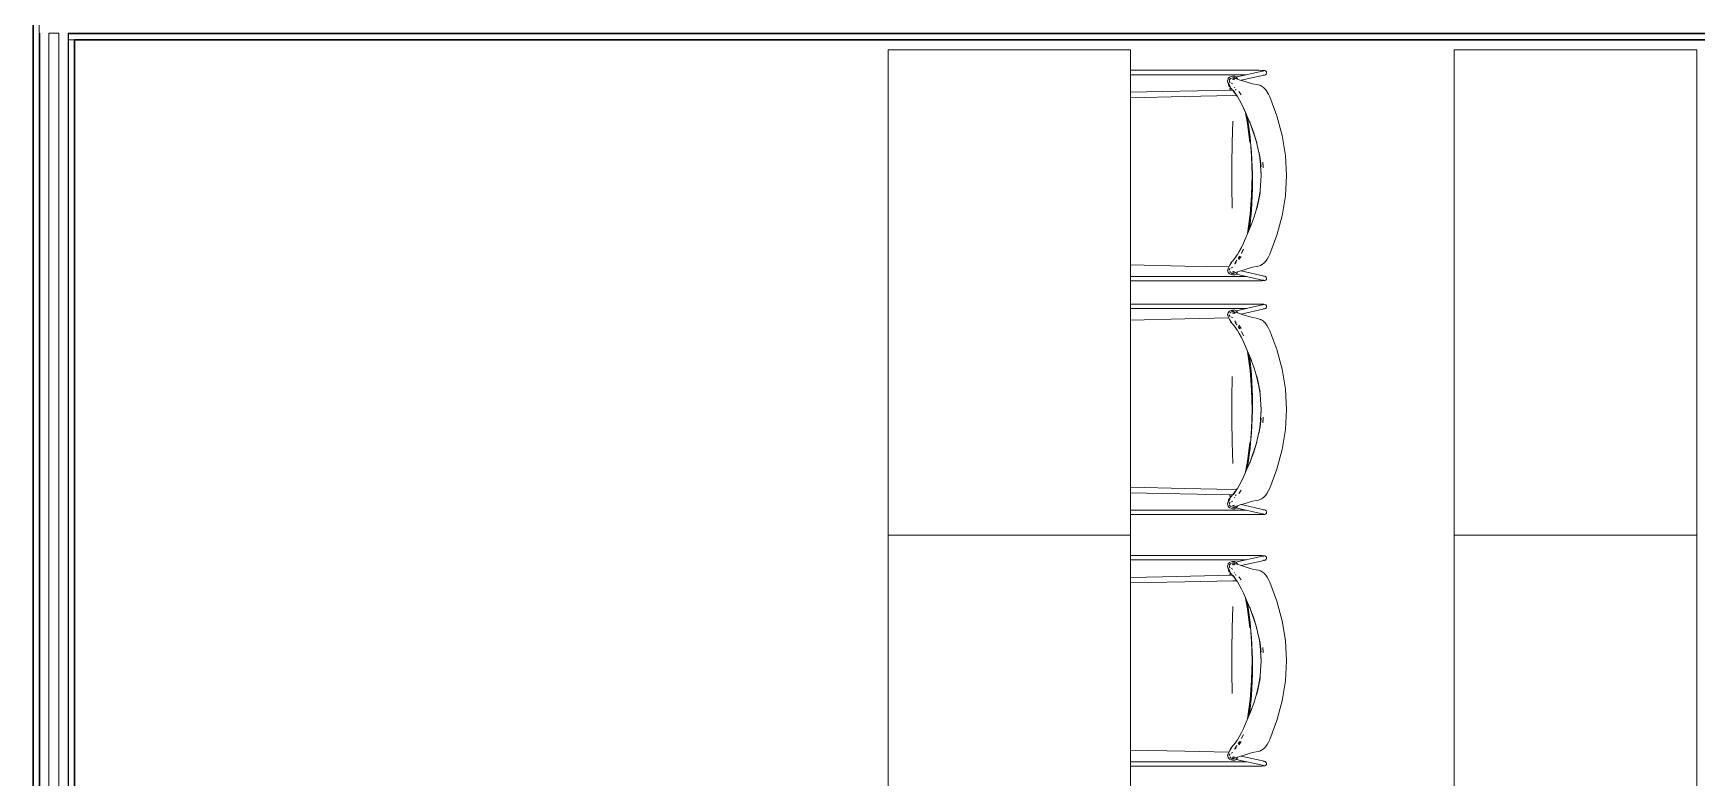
# Model space of a CAD drawing. Header units: millimetres. Extents: x 90978 to 295199, y -4084 to 97293.
# Drawn here: x 223887 to 228000, y 23536 to 25377 of the extents above; entities that cross this region are included whole.
import ezdxf

# ---------------------------------------------------------------- set-up
doc = ezdxf.new("R2010")
doc.units = ezdxf.units.MM
doc.header["$MEASUREMENT"] = 0
for name, color, linetype, lineweight in [('CSM-STL-XX-ZZ-M3-A-XXXX-00001_detached _19_04_21__rvt-1-Level 0$0$A-WALL', 7, 'CONTINUOUS', 9), ('CSM-STL-XX-ZZ-M3-A-XXXX-00001_detached _19_04_21__rvt-1-Level 0$0$I-WALL', 7, 'CONTINUOUS', 9), ('G-IMPT', 8, 'CONTINUOUS', 9), ('I-FURN', 8, 'CONTINUOUS', 9)]:
    doc.layers.add(name, color=color, linetype=linetype, lineweight=lineweight)

msp = doc.modelspace()

# ---------------------------------------------------------------- linework, layer by layer
at = {"layer": 'CSM-STL-XX-ZZ-M3-A-XXXX-00001_detached _19_04_21__rvt-1-Level 0$0$A-WALL'}
for p, q in [((223901.7, 25377.2), (223901.7, 26948.2)), ((223901.7, 25376.2), (223901.7, 25377.2)), ((223901.7, 25376.2), (223902.7, 25376.2)), ((223901.7, 25376.2), (223901.7, 25361.2)), ((223901.7, 21165.5), (223901.7, 25361.2)), ((223902.7, 25377.2), (223902.7, 25376.2)), ((223902.7, 25376.2), (223902.7, 25361.2)), ((223902.7, 21165.5), (223902.7, 25361.2)), ((223925.2, 25377.2), (223950.2, 25377.2)), ((223925.2, 25377.2), (223925.2, 25361.2)), ((223925.2, 21165.5), (223925.2, 25361.2)), ((223950.2, 25377.2), (223950.2, 25361.2)), ((223950.2, 21165.5), (223950.2, 25361.2)), ((223988.7, 25377.2), (223972.7, 25377.2)), ((223972.7, 25377.2), (223972.7, 25376.2)), ((223972.7, 25376.2), (223972.7, 25361.2)), ((223972.7, 21165.5), (223972.7, 25361.2)), ((223988.7, 25376.2), (223973.7, 25376.2)), ((223973.7, 25376.2), (223973.7, 25361.2)), ((223988.7, 25361.2), (223973.7, 25361.2)), ((223973.7, 21165.5), (223973.7, 25361.2)), ((230698.3, 25377.2), (223988.7, 25377.2)), ((230698.3, 25376.2), (223988.7, 25376.2))]:
    msp.add_line(p, q, dxfattribs=at)
at = {"layer": 'CSM-STL-XX-ZZ-M3-A-XXXX-00001_detached _19_04_21__rvt-1-Level 0$0$I-WALL', "lineweight": 30}
for p, q in [((223886.7, 26963.2), (223886.7, 25361.2)), ((223886.7, 25361.2), (223886.7, 21165.5)), ((223988.7, 25361.2), (230698.3, 25361.2)), ((223988.7, 21165.5), (223988.7, 25361.2))]:
    msp.add_line(p, q, dxfattribs=at)
at = {"layer": 'G-IMPT'}
for p, q in [((226600.2, 25285.7), (226910.7, 25285.7)), ((226600.2, 25274.8), (226885.7, 25274.8)), ((226840.9, 25263.9), (226839.8, 25259.7)), ((226840.6, 25255.7), (226839.8, 25259.7)), ((226840.6, 25255.7), (226845, 25247.2)), ((226841.4, 25265.3), (226840.9, 25263.9)), ((226844.5, 25268.5), (226841.4, 25265.3)), ((226844, 25260), (226844.2, 25259.4)), ((226844.6, 25257.4), (226844.2, 25259.4)), ((226844.5, 25268.5), (226848.8, 25269.9)), ((226845.7, 25263.5), (226844.6, 25261.9)), ((226844.6, 25261.9), (226845.3, 25263)), ((226844.9, 25256.9), (226844.6, 25257.4)), ((226844.8, 25262.5), (226846.9, 25265.1)), ((226844.9, 25256.9), (226846.5, 25255)), ((226845.7, 25263.5), (226845.3, 25263)), ((226849.2, 25266.2), (226847.6, 25265.4)), ((226848.8, 25265.9), (226847.6, 25265.4)), ((226852, 25270.9), (226848.8, 25269.9)), ((226859.2, 25265.5), (226851.7, 25267.2)), ((226851.7, 25267.2), (226859.9, 25265.2)), ((226851.8, 25264.1), (226853.9, 25263.1)), ((226851.8, 25264.1), (226857.3, 25262.5)), ((226852, 25270.9), (226856.1, 25271.1)), ((226852.8, 25267.4), (226852.2, 25267.2)), ((226852.8, 25267.4), (226852.2, 25267.2)), ((226852.8, 25267.4), (226852.2, 25267.2)), ((226852.8, 25267.4), (226854.7, 25267.9)), ((226856.3, 25266.3), (226853.1, 25267.8)), ((226855.2, 25266.5), (226853.1, 25267.8)), ((226854.2, 25262.8), (226853.1, 25263.8)), ((226853.1, 25263.8), (226853.9, 25263.1)), ((226854.2, 25262.8), (226853.6, 25263.5)), ((226856.3, 25266.3), (226854.1, 25267.1)), ((226854.1, 25267.1), (226859.9, 25265.2)), ((226855.2, 25266.5), (226856.6, 25265)), ((226857.8, 25270.8), (226856.1, 25271.1)), ((226856.2, 25268.2), (226929.2, 25284.6)), ((226857.6, 25263.3), (226856.9, 25264.7)), ((226857.8, 25270.8), (226858.1, 25270.7)), ((226858.1, 25270.7), (226861, 25269.3)), ((226859.2, 25265.5), (226871, 25261.6)), ((226861.2, 25269.1), (226861, 25269.3)), ((226861.2, 25269.1), (226863.1, 25267.2)), ((226864.2, 25264.8), (226863.1, 25267.2)), ((226863.2, 25267), (226863.1, 25267.2)), ((226864.2, 25264.7), (226863.1, 25267.2)), ((226863.2, 25267), (226864.2, 25264.7)), ((226864.2, 25264.8), (226864.2, 25264.7)), ((226871, 25261.6), (226883.5, 25257.7)), ((226930.7, 25273.8), (226873.2, 25260.9)), ((226883.5, 25257.7), (226895.4, 25253.9)), ((226917, 25285.7), (226910.7, 25285.7)), ((226917, 25285.7), (226924.2, 25285.5)), ((226924.2, 25285.5), (226929.4, 25285.2)), ((226929.2, 25284.6), (226927, 25283.6)), ((226927.2, 25283.8), (226927, 25283.6)), ((226928.4, 25274.5), (226931, 25274)), ((226928.6, 25274.4), (226931, 25274)), ((226929.4, 25285.2), (226931.8, 25284.9)), ((226930.7, 25273.8), (226933.2, 25274.6)), ((226931.8, 25284.9), (226934.2, 25283.7)), ((226935, 25276.4), (226933.2, 25274.6)), ((226933.2, 25274.6), (226933.5, 25274.9)), ((226934.2, 25283.7), (226935.7, 25281.5)), ((226935, 25276.4), (226935.3, 25276.7)), ((226936, 25278.9), (226935.3, 25276.7)), ((226936, 25278.9), (226935.7, 25281.5)), ((226600.2, 25231.4), (226679.2, 25233)), ((226600.2, 25217.8), (226733.9, 25220.5)), ((226852.2, 25236.9), (226679.2, 25233)), ((226852.7, 25223.2), (226733.9, 25220.5)), ((226846.3, 25244.4), (226844, 25249.2)), ((226844, 25249.2), (226845, 25247.2)), ((226845.7, 25236.7), (226846.1, 25244.8)), ((226846.5, 25244), (226846.1, 25236.7)), ((226846.5, 25244), (226846.2, 25237.8)), ((226846.3, 25244.4), (226848.2, 25241.3)), ((226848.2, 25241.3), (226852.5, 25235.9)), ((226848.5, 25253.6), (226853.2, 25252.3)), ((226852.2, 25236.9), (226852.2, 25236.9)), ((226855.4, 25232.7), (226852.5, 25235.9)), ((226861.1, 25222.8), (226852.7, 25223.2)), ((226853.4, 25236.7), (226858.5, 25228.9)), ((226853.4, 25236.7), (226859, 25228.4)), ((226855.4, 25232.7), (226859, 25228.4)), ((226857.6, 25242.2), (226857, 25243.8)), ((226858.5, 25228.9), (226863.9, 25221.6)), ((226859.4, 25239.1), (226860.4, 25237.5)), ((226860.8, 25236.9), (226860.4, 25237.5)), ((226864, 25222.1), (226861.1, 25222.8)), ((226868.8, 25213.4), (226863.4, 25222.3)), ((226863.9, 25221.6), (226863.4, 25222.3)), ((226867.8, 25233), (226868.2, 25232.5)), ((226868.2, 25232.5), (226873.4, 25225.2)), ((226901.1, 25252.2), (226895.4, 25253.9)), ((226910.3, 25250.6), (226901.1, 25252.2)), ((226910.3, 25250.6), (226916.3, 25249.5)), ((226921.3, 25247.7), (226916.3, 25249.5)), ((226921.3, 25247.7), (226923.5, 25246.5)), ((226926.1, 25245), (226923.5, 25246.5)), ((226926.5, 25244.7), (226926.1, 25245)), ((226926.5, 25244.7), (226928.5, 25243.2)), ((226928.5, 25243.2), (226930.9, 25241)), ((226930.9, 25241), (226932.7, 25239.1)), ((226934.5, 25237), (226932.7, 25239.1)), ((226937.8, 25232.2), (226934.5, 25237)), ((226937.8, 25232.2), (226938.1, 25231.9)), ((226941.2, 25226.3), (226938.1, 25231.9)), ((226944.1, 25219.9), (226941.2, 25226.3)), ((226961.7, 25173), (226944.1, 25219.9)), ((226874.2, 25202.9), (226868.8, 25213.4)), ((226874.2, 25202.9), (226879.5, 25192.3)), ((226883.6, 25183), (226879.5, 25192.4)), ((226896.8, 25152.4), (226879.5, 25192.4)), ((226883.6, 25183), (226879.5, 25192.3)), ((226883, 25184.3), (226888.8, 25154.1)), ((226888.8, 25154), (226883, 25184.2)), ((226889, 25162.2), (226886, 25177.3)), ((226974.7, 25124.6), (226961.7, 25173)), ((226853.2, 25159.5), (226851.1, 25106.2)), ((226889, 25168.5), (226888.7, 25170.6)), ((226895.2, 25106.8), (226888.8, 25154.1)), ((226888.8, 25154), (226895.2, 25106.8)), ((226895.4, 25121.2), (226889, 25168.5)), ((226889, 25162.2), (226894.8, 25123)), ((226894.6, 25158.1), (226896.8, 25152.4)), ((226894.6, 25158.1), (226896.7, 25152.4)), ((226896.7, 25152.4), (226904.7, 25130.9)), ((226896.8, 25152.4), (226910.9, 25111.2)), ((226896.8, 25152.4), (226904.7, 25130.9)), ((226850.1, 25052.3), (226851.1, 25106.2)), ((226894.8, 25123), (226898.9, 25083.3)), ((226899.3, 25073.4), (226895.4, 25121.2)), ((226910.9, 25111.2), (226904.7, 25130.9)), ((226904.7, 25130.9), (226910.7, 25111.2)), ((226912.3, 25106), (226910.7, 25111.2)), ((226920.1, 25068.7), (226910.9, 25111.2)), ((226910.9, 25111.2), (226912.3, 25106)), ((226974.7, 25124.6), (226982.8, 25075.2)), ((226850.1, 25052.3), (226850.1, 24998.3)), ((226898.9, 25083.3), (226901, 25046.2)), ((226899.3, 25073.4), (226900.2, 25049.4)), ((226900.2, 25049.4), (226900.5, 25025.3)), ((226917.7, 25082.5), (226918.9, 25075.3)), ((226917.7, 25082.5), (226919.8, 25068.4)), ((226919.8, 25068.4), (226921.4, 25057.3)), ((226920.1, 25068.7), (226922.5, 25047.1)), ((226920.1, 25068.7), (226921.4, 25057.3)), ((226923.2, 25025.3), (226920.8, 25062.3)), ((226920.8, 25062.3), (226921.4, 25057.3)), ((226922.5, 25047.1), (226921.4, 25057.3)), ((226927.9, 25048.2), (226927.3, 25058.4)), ((226927.3, 25058.4), (226928.1, 25044.8)), ((226985.3, 25025.3), (226982.8, 25075.2)), ((226900.5, 25025.3), (226900.2, 25001.2)), ((226901, 25046.2), (226901.4, 25029.9)), ((226901.4, 25029.9), (226901.8, 25011.1)), ((226901.4, 24992.2), (226901.8, 25011.1)), ((226920.7, 24988.3), (226923.1, 25025.3)), ((226923.2, 25025.3), (226923, 25032.7)), ((226923.1, 25025.3), (226923, 25032.7)), ((226985.3, 25025.3), (226982.8, 24975.4)), ((226851.1, 24944.4), (226850.1, 24998.3)), ((226895.4, 24929.4), (226899.3, 24977.2)), ((226898.9, 24938.9), (226901, 24975.9)), ((226899.3, 24977.2), (226900.2, 25001.2)), ((226901.4, 24992.2), (226901, 24975.9)), ((226910.9, 24939.4), (226920.1, 24981.9)), ((226919.7, 24982), (226912.8, 24946.5)), ((226912.8, 24946.5), (226920.1, 24981.9)), ((226920.8, 24988.3), (226919.7, 24982)), ((226920.7, 24988.3), (226920.2, 24983)), ((226920.8, 24988.3), (226920.5, 24984.9)), ((226974.7, 24926), (226982.8, 24975.4)), ((226895.4, 24929.4), (226889, 24882.1)), ((226898.9, 24938.9), (226894.8, 24899.1)), ((226905.3, 24923.3), (226910.5, 24939.5)), ((226912.8, 24946.5), (226910.5, 24939.5)), ((226910.9, 24939.4), (226912.8, 24946.5)), ((226961.7, 24877.6), (226974.7, 24926)), ((226879.5, 24858.3), (226899.3, 24904.7)), ((226891.2, 24885.7), (226895.2, 24915.3)), ((226891.2, 24885.6), (226895.2, 24915.3)), ((226893.7, 24891.5), (226894.8, 24899.1)), ((226905.3, 24923.3), (226896.8, 24898.2)), ((226896.8, 24898.2), (226899.3, 24904.7)), ((226874.2, 24847.7), (226868.8, 24837.2)), ((226879.5, 24858.3), (226874.2, 24847.7)), ((226889, 24882.1), (226888.5, 24879.4)), ((226961.7, 24877.6), (226944.1, 24830.8)), ((226733.9, 24801.6), (226600.2, 24804.3)), ((226846.3, 24806.2), (226843.7, 24800.1)), ((226850.3, 24811.7), (226845.5, 24803.4)), ((226848, 24808), (226845.5, 24803.4)), ((226846.3, 24806.2), (226848.2, 24809.3)), ((226848, 24808), (226850.3, 24811.7)), ((226848.2, 24809.3), (226852.5, 24814.7)), ((226852.5, 24814.7), (226855.4, 24817.9)), ((226858.5, 24821.7), (226855.4, 24817.9)), ((226857.4, 24807.8), (226859.4, 24811.5)), ((226859.1, 24811), (226857.4, 24807.8)), ((226858.3, 24807.4), (226857.5, 24806.2)), ((226858.5, 24821.7), (226863.9, 24829)), ((226859.1, 24811), (226860.8, 24813.7)), ((226859.1, 24811), (226860.4, 24813.1)), ((226859.1, 24811), (226859.4, 24811.5)), ((226859.2, 24808.6), (226861.3, 24811)), ((226860.4, 24813.1), (226860.8, 24813.7)), ((226860.7, 24812.8), (226862.7, 24815.9)), ((226862.3, 24815.3), (226860.7, 24812.8)), ((226862.3, 24815.3), (226862.7, 24815.9)), ((226863.4, 24828.3), (226868.8, 24837.2)), ((226863.4, 24828.3), (226863.9, 24829)), ((226866, 24820.1), (226869.9, 24826)), ((226866, 24820.1), (226868.6, 24824.1)), ((226867.8, 24817.6), (226868.2, 24818.1)), ((226873.4, 24825.4), (226868.2, 24818.1)), ((226869.9, 24826), (226868.6, 24824.1)), ((226873.9, 24832.9), (226879.5, 24843.3)), ((226873.9, 24832.9), (226874.5, 24833.8)), ((226879.5, 24843.3), (226874.5, 24833.8)), ((226916.3, 24801.1), (226921.3, 24802.9)), ((226926.5, 24805.9), (226921.3, 24802.9)), ((226923.5, 24804.1), (226921.3, 24802.9)), ((226922.2, 24803.5), (226921.3, 24802.9)), ((226922.2, 24803.5), (226926.5, 24805.9)), ((226926.1, 24805.6), (226923.5, 24804.1)), ((226926.5, 24805.9), (226926.1, 24805.6)), ((226926.5, 24805.9), (226928.5, 24807.4)), ((226928.5, 24807.4), (226930.4, 24809.1)), ((226930.9, 24809.6), (226930.4, 24809.1)), ((226930.9, 24809.6), (226932.7, 24811.5)), ((226934.5, 24813.6), (226932.7, 24811.5)), ((226934.5, 24813.6), (226937.8, 24818.4)), ((226938.1, 24818.7), (226937.8, 24818.4)), ((226938.1, 24818.7), (226941.2, 24824.3)), ((226944.1, 24830.8), (226941.2, 24824.3)), ((226885.7, 24775.8), (226600.2, 24775.8)), ((226600.2, 24764.9), (226910.7, 24764.9)), ((226843.3, 24799.2), (226733.9, 24801.6)), ((226839.8, 24790.9), (226841.1, 24794.5)), ((226839.8, 24790.9), (226840.9, 24786.7)), ((226840.3, 24789.5), (226841.1, 24794.5)), ((226840.3, 24789.5), (226840.7, 24794.1)), ((226840.7, 24794.1), (226843.7, 24800.1)), ((226840.9, 24786.7), (226841.4, 24785.3)), ((226841.4, 24785.3), (226844.5, 24782.1)), ((226844.2, 24791.2), (226844.4, 24792.8)), ((226844.9, 24793.7), (226844.4, 24792.8)), ((226848.8, 24780.7), (226844.5, 24782.1)), ((226844.9, 24793.7), (226846.3, 24795.4)), ((226845, 24787.7), (226847, 24785.4)), ((226848.8, 24784.7), (226847.5, 24785.1)), ((226847.5, 24785.1), (226849.2, 24784.4)), ((226848.4, 24796.9), (226853.2, 24798.3)), ((226848.5, 24781.9), (226856.3, 24784.3)), ((226848.5, 24781.9), (226854.1, 24783.5)), ((226848.8, 24780.7), (226852, 24779.7)), ((226851.7, 24783.4), (226859.9, 24785.4)), ((226851.7, 24783.4), (226858.6, 24785.1)), ((226851.9, 24786.5), (226857.3, 24788.1)), ((226851.9, 24786.5), (226854.2, 24787.8)), ((226852, 24779.7), (226854.8, 24779.6)), ((226852.2, 24783.4), (226852.8, 24783.2)), ((226852.8, 24783.2), (226852.2, 24783.4)), ((226852.8, 24783.2), (226852.2, 24783.4)), ((226854.7, 24782.7), (226852.8, 24783.2)), ((226853.1, 24786.8), (226854.6, 24788.2)), ((226853.1, 24786.8), (226854.2, 24787.8)), ((226853.1, 24782.8), (226856.3, 24784.3)), ((226853.1, 24782.8), (226855.2, 24784.1)), ((226854.6, 24788.2), (226853.6, 24787.2)), ((226854.1, 24783.5), (226862.3, 24786.1)), ((226854.8, 24779.6), (226856.1, 24779.5)), ((226855.2, 24784.1), (226856.9, 24785.9)), ((226857.8, 24779.8), (226856.1, 24779.5)), ((226857.8, 24779.8), (226861.2, 24781.5)), ((226857.8, 24779.8), (226861, 24781.3)), ((226857.8, 24779.8), (226858.1, 24779.9)), ((226861.2, 24781.5), (226858.1, 24779.9)), ((226859.9, 24785.4), (226858.6, 24785.1)), ((226861, 24781.3), (226863.1, 24783.4)), ((226862.7, 24783.1), (226861, 24781.3)), ((226861.2, 24781.5), (226861, 24781.3)), ((226929.1, 24766), (226861, 24781.3)), ((226862.7, 24783.1), (226861.2, 24781.5)), ((226883.5, 24792.9), (226862.3, 24786.1)), ((226863.2, 24783.6), (226863.1, 24783.4)), ((226864.2, 24785.8), (226863.2, 24783.6)), ((226864.2, 24785.8), (226864.2, 24785.9)), ((226873.3, 24789.7), (226930.7, 24776.8)), ((226895.4, 24796.7), (226883.5, 24792.9)), ((226901.1, 24798.4), (226895.4, 24796.7)), ((226901.1, 24798.4), (226910.3, 24800)), ((226910.3, 24800), (226916.3, 24801.1)), ((226910.7, 24764.9), (226917, 24764.9)), ((226924.2, 24765.1), (226917, 24764.9)), ((226929.4, 24765.4), (226924.2, 24765.1)), ((226929.1, 24766), (226927, 24767)), ((226927, 24767), (226927.2, 24766.8)), ((226928.4, 24776.1), (226931, 24776.6)), ((226928.6, 24776.2), (226931, 24776.6)), ((226931.8, 24765.7), (226929.4, 24765.4)), ((226930.7, 24776.8), (226933.2, 24776)), ((226931.8, 24765.7), (226934.2, 24766.9)), ((226933.2, 24776), (226933.5, 24775.7)), ((226935.3, 24773.9), (226933.5, 24775.7)), ((226934.2, 24766.9), (226935.7, 24769.1)), ((226935.3, 24773.9), (226936, 24771.7)), ((226935.7, 24769.1), (226936, 24771.7)), ((226600.2, 24707.4), (226910.7, 24707.4)), ((226885.7, 24696.5), (226600.2, 24696.5)), ((226839.8, 24681.4), (226840.9, 24685.6)), ((226839.8, 24681.4), (226841.1, 24677.7)), ((226840.3, 24682.8), (226841.1, 24677.7)), ((226840.3, 24682.8), (226840.7, 24678.1)), ((226840.9, 24685.6), (226841.4, 24686.9)), ((226841.4, 24686.9), (226844.5, 24690.2)), ((226844.2, 24681.1), (226844.4, 24679.5)), ((226844.9, 24678.5), (226844.4, 24679.5)), ((226848.8, 24691.5), (226844.5, 24690.2)), ((226845, 24684.6), (226847, 24686.9)), ((226847.5, 24687.1), (226849.2, 24687.9)), ((226848.8, 24687.6), (226847.5, 24687.1)), ((226848.5, 24690.4), (226854.1, 24688.7)), ((226848.5, 24690.4), (226856.3, 24688)), ((226848.8, 24691.5), (226852, 24692.5)), ((226851.7, 24688.9), (226859.9, 24686.8)), ((226851.7, 24688.9), (226858.6, 24687.2)), ((226851.9, 24685.7), (226854.2, 24684.5)), ((226851.9, 24685.7), (226857.3, 24684.2)), ((226852, 24692.5), (226854.8, 24692.7)), ((226852.2, 24688.9), (226852.8, 24689.1)), ((226852.8, 24689.1), (226852.2, 24688.9)), ((226852.8, 24689.1), (226852.2, 24688.9)), ((226854.7, 24689.5), (226852.8, 24689.1)), ((226853.1, 24689.5), (226855.2, 24688.2)), ((226853.1, 24689.5), (226856.3, 24688)), ((226853.1, 24685.5), (226854.2, 24684.5)), ((226853.1, 24685.5), (226854.6, 24684)), ((226854.6, 24684), (226853.6, 24685.1)), ((226854.1, 24688.7), (226862.3, 24686.2)), ((226854.8, 24692.7), (226856.1, 24692.8)), ((226855.2, 24688.2), (226856.9, 24686.4)), ((226857.8, 24692.5), (226856.1, 24692.8)), ((226857.8, 24684.5), (226856.9, 24686.4)), ((226857.8, 24692.5), (226861.2, 24690.8)), ((226857.8, 24692.5), (226858.1, 24692.4)), ((226857.8, 24692.5), (226861, 24691)), ((226861.2, 24690.8), (226858.1, 24692.4)), ((226859.9, 24686.8), (226858.6, 24687.2)), ((226929.1, 24706.3), (226861, 24690.9)), ((226862.7, 24689.2), (226861, 24691)), ((226861.2, 24690.8), (226861, 24691)), ((226861, 24691), (226863.1, 24688.9)), ((226862.7, 24689.2), (226861.2, 24690.8)), ((226883.5, 24679.4), (226862.3, 24686.2)), ((226863.2, 24688.7), (226863.1, 24688.9)), ((226864.2, 24686.5), (226863.2, 24688.7)), ((226864.2, 24686.5), (226864.2, 24686.4)), ((226873.3, 24682.6), (226930.7, 24695.4)), ((226895.4, 24675.6), (226883.5, 24679.4)), ((226910.7, 24707.4), (226917, 24707.3)), ((226924.2, 24707.2), (226917, 24707.3)), ((226929.4, 24706.9), (226924.2, 24707.2)), ((226929.1, 24706.3), (226927, 24705.3)), ((226927, 24705.3), (226927.2, 24705.5)), ((226928.4, 24696.2), (226931, 24695.7)), ((226928.6, 24696), (226931, 24695.7)), ((226931.8, 24706.5), (226929.4, 24706.9)), ((226930.7, 24695.4), (226933.2, 24696.2)), ((226931.8, 24706.5), (226934.2, 24705.3)), ((226933.2, 24696.2), (226933.5, 24696.5)), ((226935.3, 24698.4), (226933.5, 24696.5)), ((226934.2, 24705.3), (226935.7, 24703.2)), ((226935.3, 24698.4), (226936, 24700.5)), ((226935.7, 24703.2), (226936, 24700.5)), ((226733.9, 24670.6), (226600.2, 24667.9)), ((226843.3, 24673.1), (226733.9, 24670.6)), ((226840.7, 24678.1), (226843.7, 24672.1)), ((226846.3, 24666.1), (226843.7, 24672.1)), ((226844.9, 24678.5), (226846.3, 24676.9)), ((226848, 24664.2), (226845.5, 24668.9)), ((226850.3, 24660.6), (226845.5, 24668.9)), ((226846.3, 24666.1), (226848.2, 24663)), ((226848, 24664.2), (226850.3, 24660.6)), ((226848.2, 24663), (226852.5, 24657.5)), ((226848.4, 24675.3), (226853.2, 24674)), ((226852.5, 24657.5), (226855.4, 24654.3)), ((226858.5, 24650.6), (226855.4, 24654.3)), ((226859.1, 24661.3), (226857.4, 24664.5)), ((226857.4, 24664.5), (226859.4, 24660.7)), ((226858.3, 24664.8), (226857.5, 24666)), ((226858.5, 24650.6), (226863.9, 24643.2)), ((226859.1, 24661.3), (226859.4, 24660.7)), ((226859.1, 24661.3), (226860.4, 24659.1)), ((226859.1, 24661.3), (226860.8, 24658.6)), ((226859.2, 24663.6), (226861.3, 24661.2)), ((226860.4, 24659.1), (226860.8, 24658.6)), ((226862.3, 24657), (226860.7, 24659.5)), ((226860.7, 24659.5), (226862.7, 24656.4)), ((226862.3, 24657), (226862.7, 24656.4)), ((226863.4, 24644), (226863.9, 24643.2)), ((226863.4, 24644), (226868.8, 24635)), ((226866, 24652.2), (226869.9, 24646.2)), ((226866, 24652.2), (226868.6, 24648.2)), ((226867.8, 24654.7), (226868.2, 24654.2)), ((226873.4, 24646.9), (226868.2, 24654.2)), ((226869.9, 24646.2), (226868.6, 24648.2)), ((226873.9, 24639.4), (226879.5, 24629)), ((226873.9, 24639.4), (226874.5, 24638.4)), ((226879.5, 24629), (226874.5, 24638.4)), ((226901.1, 24673.9), (226895.4, 24675.6)), ((226901.1, 24673.9), (226910.3, 24672.3)), ((226910.3, 24672.3), (226916.3, 24671.1)), ((226916.3, 24671.1), (226921.3, 24669.4)), ((226922.2, 24668.8), (226921.3, 24669.4)), ((226926.5, 24666.4), (226921.3, 24669.4)), ((226923.5, 24668.2), (226921.3, 24669.4)), ((226922.2, 24668.8), (226926.5, 24666.4)), ((226926.1, 24666.6), (226923.5, 24668.2)), ((226926.5, 24666.4), (226926.1, 24666.6)), ((226926.5, 24666.4), (226928.5, 24664.9)), ((226928.5, 24664.9), (226930.4, 24663.1)), ((226930.9, 24662.6), (226930.4, 24663.1)), ((226930.9, 24662.6), (226932.7, 24660.8)), ((226934.5, 24658.7), (226932.7, 24660.8)), ((226934.5, 24658.7), (226937.8, 24653.8)), ((226938.1, 24653.5), (226937.8, 24653.8)), ((226938.1, 24653.5), (226941.2, 24647.9)), ((226944.1, 24641.4), (226941.2, 24647.9)), ((226961.7, 24594.7), (226944.1, 24641.4)), ((226874.2, 24624.6), (226868.8, 24635)), ((226879.5, 24614), (226874.2, 24624.6)), ((226879.5, 24614), (226899.3, 24567.6)), ((226889, 24590.2), (226888.5, 24592.8)), ((226895.4, 24542.9), (226889, 24590.2)), ((226891.2, 24586.6), (226895.2, 24557)), ((226891.2, 24586.6), (226895.2, 24557)), ((226893.7, 24580.8), (226894.8, 24573.1)), ((226898.9, 24533.4), (226894.8, 24573.1)), ((226905.3, 24549), (226896.8, 24574)), ((226896.8, 24574), (226899.3, 24567.6)), ((226961.7, 24594.7), (226974.7, 24546.3)), ((226851.1, 24527.9), (226850.1, 24474)), ((226895.4, 24542.9), (226899.3, 24495.1)), ((226898.9, 24533.4), (226901, 24496.3)), ((226905.3, 24549), (226910.5, 24532.8)), ((226912.8, 24525.8), (226910.5, 24532.8)), ((226910.9, 24532.8), (226912.8, 24525.8)), ((226910.9, 24532.8), (226920.1, 24490.3)), ((226919.7, 24490.3), (226912.8, 24525.8)), ((226912.8, 24525.8), (226920.1, 24490.3)), ((226974.7, 24546.3), (226982.8, 24496.9)), ((226850.1, 24419.9), (226850.1, 24474)), ((226899.3, 24495.1), (226900.2, 24471)), ((226901.4, 24480), (226901, 24496.3)), ((226901.4, 24480), (226901.8, 24461.2)), ((226920.8, 24483.9), (226919.7, 24490.3)), ((226920.7, 24483.9), (226920.3, 24488.1)), ((226920.8, 24483.9), (226920.5, 24487.4)), ((226920.7, 24483.9), (226923.1, 24447)), ((226985.3, 24447), (226982.8, 24496.9)), ((226900.5, 24447), (226900.2, 24471)), ((226900.2, 24422.9), (226900.5, 24447)), ((226901, 24426.1), (226901.4, 24442.3)), ((226901.4, 24442.3), (226901.8, 24461.2)), ((226923.2, 24447), (226920.8, 24410)), ((226923.2, 24447), (226923, 24439.5)), ((226923.1, 24447), (226923, 24439.5)), ((226985.3, 24447), (226982.8, 24397.1)), ((226850.1, 24419.9), (226851.1, 24366)), ((226899.3, 24398.8), (226895.4, 24351)), ((226898.9, 24389), (226901, 24426.1)), ((226899.3, 24398.8), (226900.2, 24422.9)), ((226920.1, 24403.6), (226910.9, 24361.1)), ((226917.7, 24389.8), (226919.8, 24403.9)), ((226917.7, 24389.8), (226918.9, 24396.9)), ((226919.8, 24403.9), (226921.4, 24414.9)), ((226920.1, 24403.6), (226922.5, 24425.2)), ((226920.1, 24403.6), (226921.4, 24414.9)), ((226920.8, 24410), (226921.4, 24414.9)), ((226922.5, 24425.2), (226921.4, 24414.9)), ((226927.3, 24413.9), (226928.1, 24427.5)), ((226927.9, 24424.1), (226927.3, 24413.9)), ((226974.7, 24347.7), (226982.8, 24397.1)), ((226853.2, 24312.8), (226851.1, 24366)), ((226888.8, 24318.3), (226895.2, 24365.4)), ((226895.2, 24365.4), (226888.8, 24318.1)), ((226895.4, 24351), (226889, 24303.7)), ((226894.8, 24349.2), (226898.9, 24389)), ((226896.8, 24319.9), (226910.9, 24361.1)), ((226910.9, 24361.1), (226904.7, 24341.4)), ((226904.7, 24341.4), (226910.7, 24361.1)), ((226912.3, 24366.3), (226910.7, 24361.1)), ((226910.9, 24361.1), (226912.3, 24366.3)), ((226896.8, 24319.9), (226879.5, 24279.9)), ((226888.8, 24318.3), (226883, 24288)), ((226883, 24288), (226888.8, 24318.1)), ((226889, 24310.1), (226886, 24294.9)), ((226889, 24310.1), (226894.8, 24349.2)), ((226894.6, 24314.1), (226896.8, 24319.9)), ((226894.6, 24314.1), (226896.7, 24319.9)), ((226896.7, 24319.9), (226904.7, 24341.4)), ((226896.8, 24319.9), (226904.7, 24341.4)), ((226974.7, 24347.7), (226961.7, 24299.2)), ((226874.2, 24269.3), (226868.8, 24258.9)), ((226874.2, 24269.3), (226879.5, 24279.9)), ((226883.6, 24289.3), (226879.5, 24279.9)), ((226883.6, 24289.3), (226879.5, 24279.9)), ((226889, 24303.7), (226888.4, 24300.5)), ((226961.7, 24299.2), (226944.1, 24252.4)), ((226600.2, 24254.4), (226733.9, 24251.7)), ((226600.2, 24240.9), (226679.2, 24239.2)), ((226852.2, 24235.4), (226679.2, 24239.2)), ((226852.7, 24249.1), (226733.9, 24251.7)), ((226846.3, 24227.9), (226844, 24223)), ((226845.7, 24235.6), (226846.1, 24227.5)), ((226846.5, 24228.2), (226846.1, 24235.6)), ((226846.5, 24228.2), (226846.1, 24235.6)), ((226846.3, 24227.9), (226848.2, 24231)), ((226848.2, 24231), (226852.5, 24236.4)), ((226852.2, 24235.4), (226852.2, 24235.4)), ((226855.4, 24239.6), (226852.5, 24236.4)), ((226861.1, 24249.5), (226852.7, 24249.1)), ((226853.4, 24235.6), (226859, 24243.8)), ((226853.4, 24235.6), (226858.5, 24243.3)), ((226855.4, 24239.6), (226859, 24243.8)), ((226857.6, 24230), (226857.1, 24228.6)), ((226858.5, 24243.3), (226863.9, 24250.7)), ((226859.4, 24233.2), (226860.4, 24234.8)), ((226860.8, 24235.4), (226860.4, 24234.8)), ((226864, 24250.2), (226861.1, 24249.5)), ((226868.8, 24258.9), (226863.4, 24249.9)), ((226863.9, 24250.7), (226863.4, 24249.9)), ((226867.8, 24239.3), (226868.2, 24239.8)), ((226868.2, 24239.8), (226873.4, 24247.1)), ((226926.1, 24227.3), (226923.5, 24225.8)), ((226926.5, 24227.5), (226926.1, 24227.3)), ((226926.5, 24227.5), (226928.5, 24229.1)), ((226928.5, 24229.1), (226930.9, 24231.3)), ((226930.9, 24231.3), (226932.7, 24233.1)), ((226934.5, 24235.2), (226932.7, 24233.1)), ((226937.8, 24240.1), (226934.5, 24235.2)), ((226937.8, 24240.1), (226938.1, 24240.4)), ((226941.2, 24246), (226938.1, 24240.4)), ((226944.1, 24252.4), (226941.2, 24246)), ((226600.2, 24197.4), (226885.7, 24197.4)), ((226600.2, 24186.6), (226910.7, 24186.6)), ((226840.6, 24216.6), (226839.8, 24212.5)), ((226840.9, 24208.3), (226839.8, 24212.5)), ((226840.6, 24216.6), (226845, 24225)), ((226841.4, 24207), (226840.9, 24208.3)), ((226844.5, 24203.8), (226841.4, 24207)), ((226844, 24223), (226845, 24225)), ((226844, 24212.3), (226844.2, 24212.9)), ((226844.6, 24214.8), (226844.2, 24212.9)), ((226844.5, 24203.8), (226848.8, 24202.4)), ((226844.9, 24215.4), (226844.6, 24214.8)), ((226845.7, 24208.7), (226844.6, 24210.3)), ((226844.6, 24210.3), (226845.3, 24209.3)), ((226844.8, 24209.8), (226846.9, 24207.1)), ((226844.9, 24215.4), (226846.5, 24217.2)), ((226845.7, 24208.7), (226845.3, 24209.3)), ((226848.8, 24206.4), (226847.6, 24206.8)), ((226849.2, 24206), (226847.6, 24206.8)), ((226848.5, 24218.6), (226853.2, 24219.9)), ((226852, 24201.4), (226848.8, 24202.4)), ((226851.7, 24205), (226859.9, 24207)), ((226859.2, 24206.8), (226851.7, 24205)), ((226851.8, 24208.2), (226857.3, 24209.8)), ((226851.8, 24208.2), (226853.9, 24209.2)), ((226852, 24201.4), (226856.1, 24201.2)), ((226852.8, 24204.8), (226852.2, 24205.1)), ((226852.8, 24204.8), (226852.2, 24205)), ((226852.8, 24204.8), (226852.2, 24205)), ((226852.8, 24204.8), (226854.7, 24204.4)), ((226854.2, 24209.5), (226853.1, 24208.4)), ((226853.1, 24208.4), (226853.9, 24209.2)), ((226856.3, 24205.9), (226853.1, 24204.4)), ((226855.2, 24205.7), (226853.1, 24204.4)), ((226854.2, 24209.5), (226853.6, 24208.8)), ((226854.1, 24205.2), (226859.9, 24207)), ((226856.3, 24205.9), (226854.1, 24205.2)), ((226857.8, 24201.4), (226856.1, 24201.2)), ((226856.2, 24204.1), (226929.2, 24187.6)), ((226857.8, 24201.4), (226858.1, 24201.5)), ((226858.1, 24201.5), (226861, 24202.9)), ((226859.2, 24206.8), (226871, 24210.6)), ((226861.2, 24203.1), (226861, 24202.9)), ((226861.2, 24203.1), (226863.1, 24205)), ((226864.2, 24207.6), (226863.1, 24205)), ((226864.2, 24207.5), (226863.1, 24205)), ((226863.2, 24205.2), (226863.1, 24205)), ((226863.2, 24205.2), (226864.2, 24207.6)), ((226864.2, 24207.5), (226864.2, 24207.6)), ((226871, 24210.6), (226883.5, 24214.5)), ((226930.7, 24198.5), (226873.2, 24211.4)), ((226883.5, 24214.5), (226895.4, 24218.4)), ((226901.1, 24220), (226895.4, 24218.4)), ((226910.3, 24221.7), (226901.1, 24220)), ((226910.3, 24221.7), (226916.3, 24222.8)), ((226917, 24186.6), (226910.7, 24186.6)), ((226921.3, 24224.6), (226916.3, 24222.8)), ((226917, 24186.6), (226924.2, 24186.8)), ((226921.3, 24224.6), (226923.5, 24225.8)), ((226924.2, 24186.8), (226929.4, 24187)), ((226929.2, 24187.6), (226927, 24188.7)), ((226927.2, 24188.5), (226927, 24188.7)), ((226928.4, 24197.8), (226931, 24198.2)), ((226928.6, 24197.9), (226931, 24198.2)), ((226929.4, 24187), (226931.8, 24187.4)), ((226930.7, 24198.5), (226933.2, 24197.7)), ((226931.8, 24187.4), (226934.2, 24188.6)), ((226935, 24195.8), (226933.2, 24197.7)), ((226933.2, 24197.7), (226933.5, 24197.4)), ((226934.2, 24188.6), (226935.7, 24190.7)), ((226935, 24195.8), (226935.3, 24195.5)), ((226936, 24193.4), (226935.3, 24195.5)), ((226936, 24193.4), (226935.7, 24190.7)), ((226600.2, 24085.5), (226910.7, 24085.5)), ((226600.2, 24074.6), (226885.7, 24074.6)), ((226840.9, 24063.7), (226839.8, 24059.5)), ((226841.4, 24065.1), (226840.9, 24063.7)), ((226844.5, 24068.3), (226841.4, 24065.1)), ((226844.5, 24068.3), (226848.8, 24069.7)), ((226845.7, 24063.3), (226844.6, 24061.7)), ((226844.6, 24061.7), (226845.3, 24062.8)), ((226844.8, 24062.3), (226846.9, 24064.9)), ((226845.7, 24063.3), (226845.3, 24062.8)), ((226849.2, 24066), (226847.6, 24065.2)), ((226848.8, 24065.7), (226847.6, 24065.2)), ((226852, 24070.7), (226848.8, 24069.7)), ((226859.2, 24065.3), (226851.7, 24067)), ((226851.7, 24067), (226859.9, 24065)), ((226851.8, 24063.9), (226853.9, 24062.9)), ((226851.8, 24063.9), (226857.3, 24062.3)), ((226852, 24070.7), (226856.1, 24070.9)), ((226852.8, 24067.2), (226852.2, 24067)), ((226852.8, 24067.2), (226852.2, 24067)), ((226852.8, 24067.2), (226852.2, 24067)), ((226852.8, 24067.2), (226854.7, 24067.7)), ((226856.3, 24066.1), (226853.1, 24067.6)), ((226855.2, 24066.3), (226853.1, 24067.6)), ((226854.2, 24062.6), (226853.1, 24063.6)), ((226853.1, 24063.6), (226853.9, 24062.9)), ((226854.2, 24062.6), (226853.6, 24063.3)), ((226856.3, 24066.1), (226854.1, 24066.9)), ((226854.1, 24066.9), (226859.9, 24065)), ((226855.2, 24066.3), (226856.6, 24064.8)), ((226857.8, 24070.6), (226856.1, 24070.9)), ((226856.2, 24068), (226929.2, 24084.4)), ((226857.6, 24063.1), (226856.9, 24064.5)), ((226857.8, 24070.6), (226858.1, 24070.5)), ((226858.1, 24070.5), (226861, 24069.1)), ((226859.2, 24065.3), (226871, 24061.4)), ((226861.2, 24068.9), (226861, 24069.1)), ((226861.2, 24068.9), (226863.1, 24067)), ((226864.2, 24064.6), (226863.1, 24067)), ((226863.2, 24066.8), (226863.1, 24067)), ((226864.2, 24064.5), (226863.1, 24067)), ((226863.2, 24066.8), (226864.2, 24064.5)), ((226864.2, 24064.6), (226864.2, 24064.5)), ((226930.7, 24073.6), (226873.2, 24060.7)), ((226917, 24085.5), (226910.7, 24085.5)), ((226917, 24085.5), (226924.2, 24085.3)), ((226924.2, 24085.3), (226929.4, 24085)), ((226929.2, 24084.4), (226927, 24083.4)), ((226927.2, 24083.6), (226927, 24083.4)), ((226928.4, 24074.3), (226931, 24073.8)), ((226928.6, 24074.2), (226931, 24073.8)), ((226929.4, 24085), (226931.8, 24084.7)), ((226930.7, 24073.6), (226933.2, 24074.4)), ((226931.8, 24084.7), (226934.2, 24083.5)), ((226935, 24076.2), (226933.2, 24074.4)), ((226933.2, 24074.4), (226933.5, 24074.7)), ((226934.2, 24083.5), (226935.7, 24081.3)), ((226935, 24076.2), (226935.3, 24076.5)), ((226936, 24078.7), (226935.3, 24076.5)), ((226936, 24078.7), (226935.7, 24081.3)), ((226600.2, 24031.2), (226679.2, 24032.8)), ((226852.2, 24036.7), (226679.2, 24032.8)), ((226852.7, 24023), (226733.9, 24020.3)), ((226840.6, 24055.5), (226839.8, 24059.5)), ((226840.6, 24055.5), (226845, 24047)), ((226844, 24059.8), (226844.2, 24059.2)), ((226846.3, 24044.2), (226844, 24049)), ((226844, 24049), (226845, 24047)), ((226844.6, 24057.2), (226844.2, 24059.2)), ((226844.9, 24056.7), (226844.6, 24057.2)), ((226844.9, 24056.7), (226846.5, 24054.8)), ((226845.7, 24036.5), (226846.1, 24044.6)), ((226846.5, 24043.8), (226846.1, 24036.5)), ((226846.5, 24043.8), (226846.2, 24037.6)), ((226846.3, 24044.2), (226848.2, 24041.1)), ((226848.2, 24041.1), (226852.5, 24035.7)), ((226848.5, 24053.4), (226853.2, 24052.1)), ((226852.2, 24036.7), (226852.2, 24036.7)), ((226855.4, 24032.5), (226852.5, 24035.7)), ((226861.1, 24022.6), (226852.7, 24023)), ((226853.4, 24036.5), (226858.5, 24028.7)), ((226853.4, 24036.5), (226859, 24028.2)), ((226855.4, 24032.5), (226859, 24028.2)), ((226857.6, 24042.1), (226857, 24043.6)), ((226858.5, 24028.7), (226863.9, 24021.4)), ((226859.4, 24038.9), (226860.4, 24037.3)), ((226860.8, 24036.7), (226860.4, 24037.3)), ((226864, 24021.9), (226861.1, 24022.6)), ((226868.8, 24013.2), (226863.4, 24022.1)), ((226863.9, 24021.4), (226863.4, 24022.1)), ((226867.8, 24032.8), (226868.2, 24032.3)), ((226868.2, 24032.3), (226873.4, 24025)), ((226871, 24061.4), (226883.5, 24057.5)), ((226883.5, 24057.5), (226895.4, 24053.7)), ((226901.1, 24052), (226895.4, 24053.7)), ((226910.3, 24050.4), (226901.1, 24052)), ((226910.3, 24050.4), (226916.3, 24049.3)), ((226921.3, 24047.5), (226916.3, 24049.3)), ((226921.3, 24047.5), (226923.5, 24046.3)), ((226926.1, 24044.8), (226923.5, 24046.3)), ((226926.5, 24044.5), (226926.1, 24044.8)), ((226926.5, 24044.5), (226928.5, 24043)), ((226928.5, 24043), (226930.9, 24040.8)), ((226930.9, 24040.8), (226932.7, 24038.9)), ((226934.5, 24036.8), (226932.7, 24038.9)), ((226937.8, 24032), (226934.5, 24036.8)), ((226937.8, 24032), (226938.1, 24031.7)), ((226941.2, 24026.1), (226938.1, 24031.7)), ((226944.1, 24019.7), (226941.2, 24026.1)), ((226600.2, 24017.6), (226733.9, 24020.3)), ((226874.2, 24002.7), (226868.8, 24013.2)), ((226874.2, 24002.7), (226879.5, 23992.1)), ((226883.6, 23982.8), (226879.5, 23992.2)), ((226896.8, 23952.2), (226879.5, 23992.2)), ((226883.6, 23982.8), (226879.5, 23992.1)), ((226888.8, 23953.8), (226883, 23984.1)), ((226883, 23984.1), (226888.8, 23953.9)), ((226961.7, 23972.8), (226944.1, 24019.7)), ((226853.2, 23959.3), (226851.1, 23906)), ((226889, 23962), (226886, 23977.1)), ((226889, 23968.3), (226888.7, 23970.4)), ((226895.2, 23906.7), (226888.8, 23953.9)), ((226888.8, 23953.8), (226895.2, 23906.7)), ((226895.4, 23921), (226889, 23968.3)), ((226889, 23962), (226894.8, 23922.8)), ((226894.6, 23957.9), (226896.8, 23952.2)), ((226894.6, 23957.9), (226896.7, 23952.2)), ((226896.7, 23952.2), (226904.7, 23930.7)), ((226896.8, 23952.2), (226910.9, 23911)), ((226896.8, 23952.2), (226904.7, 23930.7)), ((226974.7, 23924.4), (226961.7, 23972.8)), ((226850.1, 23852.1), (226851.1, 23906)), ((226894.8, 23922.8), (226898.9, 23883.1)), ((226899.3, 23873.2), (226895.4, 23921)), ((226910.9, 23911), (226904.7, 23930.7)), ((226904.7, 23930.7), (226910.7, 23911)), ((226912.3, 23905.8), (226910.7, 23911)), ((226920.1, 23868.5), (226910.9, 23911)), ((226910.9, 23911), (226912.3, 23905.8)), ((226974.7, 23924.4), (226982.8, 23875)), ((226898.9, 23883.1), (226901, 23846)), ((226899.3, 23873.2), (226900.2, 23849.2)), ((226917.7, 23882.3), (226918.9, 23875.1)), ((226917.7, 23882.3), (226919.8, 23868.2)), ((226919.8, 23868.2), (226921.4, 23857.1)), ((226920.1, 23868.5), (226922.5, 23846.9)), ((226920.1, 23868.5), (226921.4, 23857.1)), ((226923.2, 23825.1), (226920.8, 23862.1)), ((226920.8, 23862.1), (226921.4, 23857.1)), ((226922.5, 23846.9), (226921.4, 23857.1)), ((226927.9, 23848), (226927.3, 23858.2)), ((226927.3, 23858.2), (226928.1, 23844.6)), ((226985.3, 23825.1), (226982.8, 23875)), ((226850.1, 23852.1), (226850.1, 23798.1)), ((226900.2, 23849.2), (226900.5, 23825.1)), ((226900.5, 23825.1), (226900.2, 23801)), ((226901, 23846), (226901.4, 23829.7)), ((226901.4, 23829.7), (226901.8, 23810.9)), ((226920.7, 23788.2), (226923.1, 23825.1)), ((226923.2, 23825.1), (226923, 23832.6)), ((226923.1, 23825.1), (226923, 23832.6)), ((226985.3, 23825.1), (226982.8, 23775.2)), ((226851.1, 23744.2), (226850.1, 23798.1)), ((226895.4, 23729.2), (226899.3, 23777)), ((226898.9, 23738.7), (226901, 23775.7)), ((226899.3, 23777), (226900.2, 23801)), ((226901.4, 23792), (226901, 23775.7)), ((226901.4, 23792), (226901.8, 23810.9)), ((226910.9, 23739.2), (226920.1, 23781.7)), ((226919.7, 23781.8), (226912.8, 23746.3)), ((226912.8, 23746.3), (226920.1, 23781.7)), ((226920.8, 23788.1), (226919.7, 23781.8)), ((226920.7, 23788.2), (226920.2, 23782.8)), ((226920.8, 23788.1), (226920.5, 23784.7)), ((226974.7, 23725.8), (226982.8, 23775.2)), ((226898.9, 23738.7), (226894.8, 23698.9)), ((226905.3, 23723.1), (226910.5, 23739.3)), ((226912.8, 23746.3), (226910.5, 23739.3)), ((226910.9, 23739.2), (226912.8, 23746.3)), ((226879.5, 23658.1), (226899.3, 23704.5)), ((226895.4, 23729.2), (226889, 23681.9)), ((226891.2, 23685.5), (226895.2, 23715.1)), ((226891.2, 23685.4), (226895.2, 23715.1)), ((226893.7, 23691.3), (226894.8, 23698.9)), ((226905.3, 23723.1), (226896.8, 23698)), ((226896.8, 23698), (226899.3, 23704.5)), ((226961.7, 23677.4), (226974.7, 23725.8)), ((226879.5, 23658.1), (226874.2, 23647.5)), ((226889, 23681.9), (226888.5, 23679.2)), ((226961.7, 23677.4), (226944.1, 23630.6)), ((226850.3, 23611.5), (226845.5, 23603.2)), ((226848, 23607.8), (226850.3, 23611.5)), ((226848.2, 23609.1), (226852.5, 23614.5)), ((226852.5, 23614.5), (226855.4, 23617.7)), ((226858.5, 23621.5), (226855.4, 23617.7)), ((226857.4, 23607.6), (226859.4, 23611.3)), ((226859.1, 23610.8), (226857.4, 23607.6)), ((226858.5, 23621.5), (226863.9, 23628.8)), ((226859.1, 23610.8), (226860.8, 23613.5)), ((226859.1, 23610.8), (226860.4, 23612.9)), ((226859.1, 23610.8), (226859.4, 23611.3)), ((226859.2, 23608.4), (226861.3, 23610.8)), ((226860.4, 23612.9), (226860.8, 23613.5)), ((226860.7, 23612.6), (226862.7, 23615.7)), ((226862.3, 23615.1), (226860.7, 23612.6)), ((226862.3, 23615.1), (226862.7, 23615.7)), ((226863.4, 23628.1), (226868.8, 23637)), ((226863.4, 23628.1), (226863.9, 23628.8)), ((226866, 23619.9), (226869.9, 23625.8)), ((226866, 23619.9), (226868.6, 23623.9)), ((226867.8, 23617.4), (226868.2, 23617.9)), ((226873.4, 23625.2), (226868.2, 23617.9)), ((226869.9, 23625.8), (226868.6, 23623.9)), ((226874.2, 23647.5), (226868.8, 23637)), ((226873.9, 23632.7), (226879.5, 23643.1)), ((226873.9, 23632.7), (226874.5, 23633.6)), ((226879.5, 23643.1), (226874.5, 23633.6)), ((226930.9, 23609.4), (226932.7, 23611.3)), ((226934.5, 23613.4), (226932.7, 23611.3)), ((226934.5, 23613.4), (226937.8, 23618.2)), ((226938.1, 23618.5), (226937.8, 23618.2)), ((226938.1, 23618.5), (226941.2, 23624.1)), ((226944.1, 23630.6), (226941.2, 23624.1)), ((226733.9, 23601.4), (226600.2, 23604.1)), ((226885.7, 23575.6), (226600.2, 23575.6)), ((226843.3, 23599), (226733.9, 23601.4)), ((226839.8, 23590.7), (226841.1, 23594.3)), ((226839.8, 23590.7), (226840.9, 23586.5)), ((226840.3, 23589.3), (226841.1, 23594.3)), ((226840.3, 23589.3), (226840.7, 23593.9)), ((226840.7, 23593.9), (226843.7, 23599.9)), ((226840.9, 23586.5), (226841.4, 23585.1)), ((226841.4, 23585.1), (226844.5, 23581.9)), ((226846.3, 23606), (226843.7, 23599.9)), ((226844.2, 23591), (226844.4, 23592.6)), ((226844.9, 23593.5), (226844.4, 23592.6)), ((226848.8, 23580.5), (226844.5, 23581.9)), ((226844.9, 23593.5), (226846.3, 23595.2)), ((226845, 23587.5), (226847, 23585.2)), ((226848, 23607.8), (226845.5, 23603.2)), ((226846.3, 23606), (226848.2, 23609.1)), ((226848.8, 23584.5), (226847.5, 23585)), ((226847.5, 23585), (226849.2, 23584.2)), ((226848.4, 23596.7), (226853.2, 23598.1)), ((226848.5, 23581.7), (226856.3, 23584.1)), ((226848.5, 23581.7), (226854.1, 23583.3)), ((226848.8, 23580.5), (226852, 23579.5)), ((226851.7, 23583.2), (226859.9, 23585.2)), ((226851.7, 23583.2), (226858.6, 23584.9)), ((226851.9, 23586.4), (226857.3, 23587.9)), ((226851.9, 23586.4), (226854.2, 23587.6)), ((226852, 23579.5), (226854.8, 23579.4)), ((226852.2, 23583.2), (226852.8, 23583)), ((226852.8, 23583), (226852.2, 23583.2)), ((226852.8, 23583), (226852.2, 23583.2)), ((226854.7, 23582.5), (226852.8, 23583)), ((226853.1, 23586.6), (226854.6, 23588)), ((226853.1, 23586.6), (226854.2, 23587.6)), ((226853.1, 23582.6), (226856.3, 23584.1)), ((226853.1, 23582.6), (226855.2, 23583.9)), ((226854.6, 23588), (226853.6, 23587)), ((226854.1, 23583.3), (226862.3, 23585.9)), ((226854.8, 23579.4), (226856.1, 23579.3)), ((226855.2, 23583.9), (226856.9, 23585.7)), ((226857.8, 23579.6), (226856.1, 23579.3)), ((226858.3, 23607.2), (226857.5, 23606)), ((226857.8, 23579.6), (226861.2, 23581.3)), ((226857.8, 23579.6), (226861, 23581.1)), ((226857.8, 23579.6), (226858.1, 23579.7)), ((226861.2, 23581.3), (226858.1, 23579.7)), ((226859.9, 23585.2), (226858.6, 23584.9)), ((226861, 23581.1), (226863.1, 23583.2)), ((226862.7, 23582.9), (226861, 23581.1)), ((226861.2, 23581.3), (226861, 23581.1)), ((226929.1, 23565.8), (226861, 23581.1)), ((226862.7, 23582.9), (226861.2, 23581.3)), ((226883.5, 23592.7), (226862.3, 23585.9)), ((226863.2, 23583.4), (226863.1, 23583.2)), ((226864.2, 23585.6), (226863.2, 23583.4)), ((226864.2, 23585.6), (226864.2, 23585.7)), ((226873.3, 23589.5), (226930.7, 23576.6)), ((226895.4, 23596.5), (226883.5, 23592.7)), ((226901.1, 23598.2), (226895.4, 23596.5)), ((226901.1, 23598.2), (226910.3, 23599.8)), ((226910.3, 23599.8), (226916.3, 23600.9)), ((226916.3, 23600.9), (226921.3, 23602.7)), ((226926.5, 23605.7), (226921.3, 23602.7)), ((226923.5, 23603.9), (226921.3, 23602.7)), ((226922.2, 23603.3), (226921.3, 23602.7)), ((226922.2, 23603.3), (226926.5, 23605.7)), ((226926.1, 23605.4), (226923.5, 23603.9)), ((226926.5, 23605.7), (226926.1, 23605.4)), ((226926.5, 23605.7), (226928.5, 23607.2)), ((226928.4, 23575.9), (226931, 23576.4)), ((226928.5, 23607.2), (226930.4, 23608.9)), ((226928.6, 23576), (226931, 23576.4)), ((226930.9, 23609.4), (226930.4, 23608.9)), ((226930.7, 23576.6), (226933.2, 23575.8)), ((226933.2, 23575.8), (226933.5, 23575.5)), ((226935.3, 23573.7), (226933.5, 23575.5)), ((226934.2, 23566.7), (226935.7, 23568.9)), ((226935.3, 23573.7), (226936, 23571.5)), ((226935.7, 23568.9), (226936, 23571.5)), ((226600.2, 23564.7), (226910.7, 23564.7)), ((226910.7, 23564.7), (226917, 23564.7)), ((226924.2, 23564.9), (226917, 23564.7)), ((226929.4, 23565.2), (226924.2, 23564.9)), ((226929.1, 23565.8), (226927, 23566.8)), ((226927, 23566.8), (226927.2, 23566.6)), ((226931.8, 23565.5), (226929.4, 23565.2)), ((226931.8, 23565.5), (226934.2, 23566.7))]:
    msp.add_line(p, q, dxfattribs=at)
at = {"layer": 'I-FURN'}
for p, q in [((226600.2, 25336.1), (226000.2, 25336.1)), ((226000.2, 25336.1), (226000.2, 24136.1)), ((226600.2, 24136.1), (226600.2, 25336.1)), ((227999.9, 25336), (227399.9, 25336)), ((227399.9, 25336), (227399.9, 24136)), ((227999.9, 24136), (227999.9, 25336)), ((226842.8, 25252.1), (226842.2, 25250.6)), ((226842.2, 25250.6), (226842.3, 25249.4)), ((226844.7, 25245.5), (226842.2, 25250.6)), ((226842.2, 25250.6), (226843.8, 25246.3)), ((226842.2, 25250.6), (226842.6, 25248.3)), ((226842.2, 25250.6), (226843.1, 25247.2)), ((226842.3, 25249.4), (226842.6, 25248.3)), ((226842.6, 25248.3), (226843.1, 25247.2)), ((226843.8, 25246.3), (226843.1, 25247.2)), ((226844.7, 25245.5), (226843.8, 25246.3)), ((226844.7, 25245.5), (226844.1, 25249.3)), ((226844.7, 25245.5), (226844.6, 25248.1)), ((226844.7, 25245.5), (226844.8, 25247.5)), ((226844.7, 25245.5), (226845, 25247.2)), ((226844.7, 25245.5), (226845.1, 25246.9)), ((226844.7, 25245.5), (226846, 25245.3)), ((226844.7, 24226.8), (226842.2, 24221.7)), ((226844.7, 24226.8), (226843.8, 24226)), ((226844.7, 24226.8), (226844.1, 24223)), ((226844.7, 24226.8), (226844.6, 24224.2)), ((226844.7, 24226.8), (226846, 24227)), ((226844.7, 24226.8), (226845.1, 24226.3)), ((226844.7, 24226.8), (226844.8, 24226.3)), ((226844.7, 24226.8), (226844.8, 24224.7)), ((226844.7, 24226.8), (226845, 24225.1)), ((226842.2, 24221.7), (226843.8, 24226)), ((226842.2, 24221.7), (226843.1, 24225)), ((226842.2, 24221.7), (226842.6, 24224)), ((226842.2, 24221.7), (226842.3, 24222.9)), ((226842.8, 24220.1), (226842.2, 24221.7)), ((226842.3, 24222.9), (226842.6, 24224)), ((226842.6, 24224), (226843.1, 24225)), ((226843.8, 24226), (226843.1, 24225)), ((226000.2, 24136.1), (226600.2, 24136.1)), ((226600.2, 24135.9), (226000.2, 24135.9)), ((226000.2, 24135.9), (226000.2, 22935.9)), ((226600.2, 22935.9), (226600.2, 24135.9)), ((227399.9, 24136), (227999.9, 24136)), ((227999.9, 24136), (227399.9, 24136)), ((227399.9, 24136), (227399.9, 22936)), ((227999.9, 22936), (227999.9, 24136)), ((226842.8, 24051.9), (226842.2, 24050.4)), ((226842.2, 24050.4), (226842.3, 24049.2)), ((226844.7, 24045.3), (226842.2, 24050.4)), ((226842.2, 24050.4), (226843.8, 24046.1)), ((226842.2, 24050.4), (226842.6, 24048.1)), ((226842.2, 24050.4), (226843.1, 24047)), ((226842.3, 24049.2), (226842.6, 24048.1)), ((226842.6, 24048.1), (226843.1, 24047)), ((226843.8, 24046.1), (226843.1, 24047)), ((226844.7, 24045.3), (226843.8, 24046.1)), ((226844.7, 24045.3), (226844.1, 24049.1)), ((226844.7, 24045.3), (226844.6, 24047.9)), ((226844.7, 24045.3), (226844.8, 24047.3)), ((226844.7, 24045.3), (226845, 24047)), ((226844.7, 24045.3), (226845.1, 24046.7)), ((226844.7, 24045.3), (226846, 24045.1))]:
    msp.add_line(p, q, dxfattribs=at)

doc.saveas('drawing.dxf')
